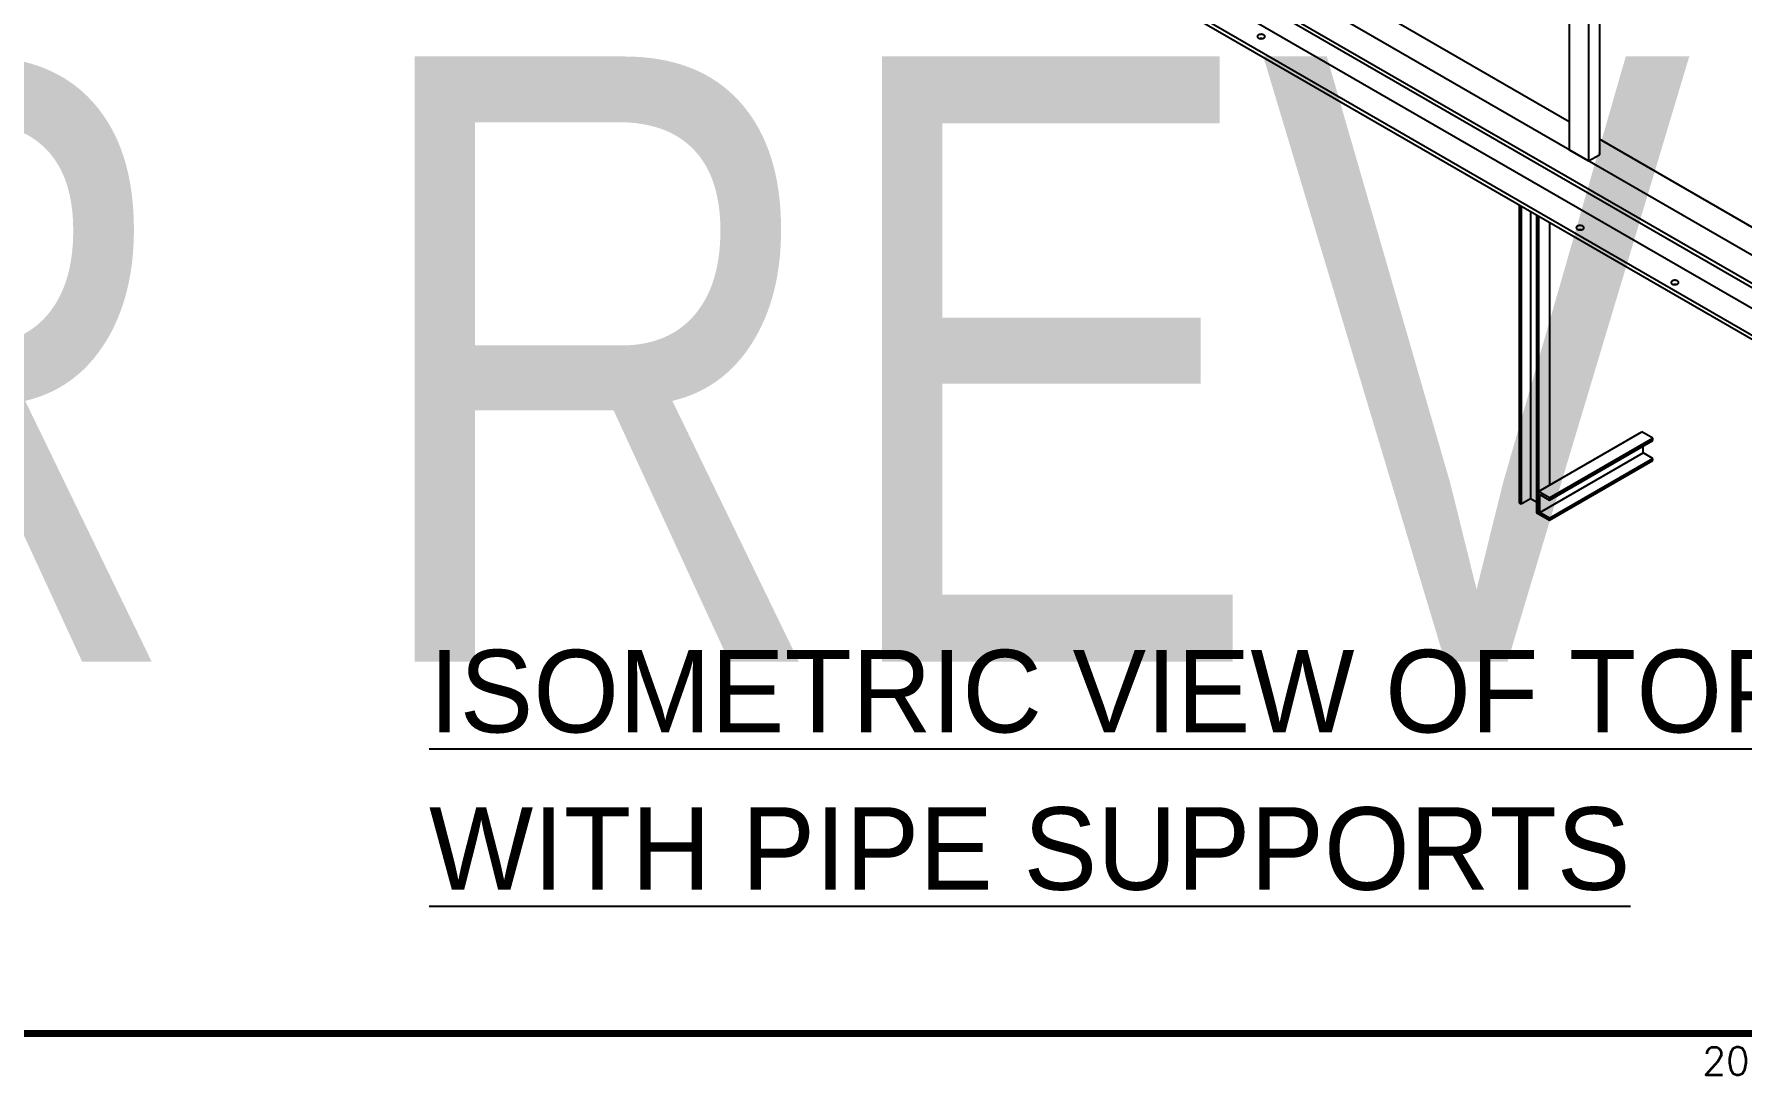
# Model space of a CAD drawing. Header units: millimetres. Extents: x 0 to 16187, y -20471 to 6290.
# Drawn here: x 7173.2 to 7421.6, y 2604.8 to 2757.5 of the extents above; entities that cross this region are included whole.
import ezdxf
from ezdxf.enums import TextEntityAlignment as Align

# ---------------------------------------------------------------- set-up
doc = ezdxf.new("R2018")
doc.units = ezdxf.units.MM
doc.layers.add('BORDER1', color=3, linetype='Continuous')
doc.layers.add('BORDER2', color=7, linetype='Continuous')
doc.styles.add('ROMANC', font='ROMANC', dxfattribs={"height": 5})
doc.styles.add('ROMAND-1', font='ic-romand.shx')
doc.styles.add('ROMANS', font='ROMANS.shx', dxfattribs={"width": 0.8})
doc.styles.add('ROMANT', font='ROMANT', dxfattribs={"height": 4})

# ---------------------------------------------------------------- blocks, each defined once
blk = doc.blocks.new('*U609')
at = {"layer": 'BORDER1', "color": 154, "true_color": 0x1859a9, "const_width": 1}
blk.add_lwpolyline([(1.81, 811), (1144, 811), (1144, 0), (0, 0), (0, 811)], close=True, dxfattribs=at)
at = {"layer": 'BORDER2', "color": 154, "true_color": 0x1859a9, "style": 'ROMANS'}
blk.add_text('2017 ADNOC Onshore . All rights reserved. Abu Dhabi Company for Onshore Petroleum Operations Ltd. Restricted Circulation', height=4, dxfattribs=at).set_placement((489.5, -2), align=Align.TOP_CENTER)
at = {"layer": 'BORDER2', "flags": 8}
for tag, height, style, p in [('REV-A', 3.24, 'ROMANS', (986.93, 140.25)), ('RE-A', 8.06, 'ROMANT', (1084.63, 7.17))]:
    blk.add_attdef(tag, text='', height=height, dxfattribs=dict(at, style=style)).set_placement(p, align=Align.CENTER)
at = {"layer": 'BORDER2', "style": 'ROMANS', "width": 3.830216}
blk.add_attdef('DATE-A', text='', height=3.24, dxfattribs=at).set_placement((995.51, 140.25), (1008.51, 140.25), align=Align.FIT)
at = {"layer": 'BORDER2'}
for tag, height, style, p in [('DRN-A', 3.24, 'ROMANS', (1018.38, 140.25)), ('CHD-A', 3.24, 'ROMANS', (1032.35, 140.25)), ('APD-A', 3.24, 'ROMANS', (1046.64, 140.25)), ('CONS_CONT_VEND', 4.2, 'ROMANC', (1061.39, 72.83))]:
    blk.add_attdef(tag, text='', height=height, dxfattribs=dict(at, style=style)).set_placement(p, align=Align.CENTER)
at = {"layer": 'BORDER2', "style": 'ROMANS', "width": 0.8}
for tag, p, height in [('1:X', (997.23, 122.55), 3.5), ('LOC', (1042.74, 122.55), 3.5), ('PROJ_NO', (1118.64, 122.55), 3.5), ('CONS_DRG_NO', (1011, 63), 3)]:
    blk.add_attdef(tag, p, '', height=height, dxfattribs=at)
at = {"layer": 'BORDER2', "lineweight": 30, "width": 0.8, "flags": 104}
blk.add_attdef('COMMENTS-A', text='', height=2.2, dxfattribs=at).set_placement((1055.21, 142.07), align=Align.MIDDLE_LEFT)
at = {"layer": 'BORDER2', "style": 'ROMANS', "width": 0.8}
for tag, p in [('PROJECT_TITLE_1', (1061.07, 55.35)), ('PROJECT_TITLE_2', (1061.07, 49.3))]:
    blk.add_attdef(tag, text='', height=3.5, dxfattribs=at).set_placement(p, align=Align.MIDDLE)
at = {"layer": 'BORDER2', "style": 'ROMANT', "width": 0.8}
for tag, p in [('DRG_TITLE_1', (1061.07, 36.31)), ('DRG_TITLE_2', (1061.07, 28.31)), ('DRG_TITLE_3', (1061.07, 20.31))]:
    blk.add_attdef(tag, text='', height=5, dxfattribs=at).set_placement(p, align=Align.CENTER)
at = {"layer": 'BORDER2', "style": 'ROMANT'}
for tag, p in [('AR', (995, 7.17)), ('PA', (1011.74, 7.17)), ('DC', (1028.45, 7.17)), ('TS', (1120.84, 7.17))]:
    blk.add_attdef(tag, p, '', height=8.06, dxfattribs=at)
for tag, p in [('SRNO', (1074.7, 7.17)), ('SH', (1115.8, 7.18))]:
    blk.add_attdef(tag, text='', height=8.06, dxfattribs=at).set_placement(p, align=Align.RIGHT)
at = {"layer": 'BORDER2', "style": 'ROMANS', "flags": 2}
blk.add_attdef('TB_VERSION', text='', height=2, dxfattribs=at).set_placement((1, -1), align=Align.TOP_LEFT)

msp = doc.modelspace()

# ---------------------------------------------------------------- linework, layer by layer
at = {"color": 7, "linetype": 'Continuous', "lineweight": 25}
for p, q in [((7396.50124, 2744.72234), (7217.37342, 2848.13063)), ((7429.68223, 2721.48533), (7213.83788, 2846.08961)), ((7426.14669, 2719.4443), (7210.30235, 2844.04859)), ((7426.14669, 2718.8319), (7210.30235, 2843.43619)), ((7426.14669, 2715.78965), (7213.67878, 2838.44476)), ((7426.14669, 2711.8913), (7210.30235, 2836.49559)), ((7426.14669, 2711.2789), (7210.30235, 2835.88318)), ((7396.50124, 2782.65133), (7396.50124, 2740.6403)), ((7399.32967, 2781.01851), (7399.32967, 2739.00748)), ((7400.92066, 2776.83389), (7400.92066, 2739.92594)), ((7396.50124, 2740.6403), (7399.32967, 2739.00748)), ((7433.21776, 2723.52635), (7400.92066, 2742.17107)), ((7399.32967, 2739.00748), (7400.92066, 2739.92594)), ((7389.23572, 2732.58715), (7389.51856, 2732.42387)), ((7389.23572, 2732.58715), (7389.23572, 2689.31049)), ((7389.51856, 2732.42387), (7389.51856, 2689.1472)), ((7390.89742, 2731.62787), (7390.89742, 2689.9432)), ((7391.7813, 2731.11761), (7392.06415, 2730.95433)), ((7391.7813, 2731.11761), (7391.7813, 2687.84095)), ((7392.06415, 2730.95433), (7392.06415, 2687.67767)), ((7393.65514, 2730.03587), (7393.65514, 2691.86229)), ((7392.06415, 2690.94383), (7407.09017, 2699.61817)), ((7393.65514, 2690.02537), (7408.68116, 2698.69971)), ((7393.65514, 2689.69876), (7408.68116, 2698.37309)), ((7408.68116, 2698.69971), (7407.09017, 2699.61817)), ((7408.68116, 2698.37309), (7408.68116, 2698.69971)), ((7392.27628, 2687.88182), (7407.3023, 2696.55616)), ((7393.65514, 2687.08583), (7408.68116, 2695.76016)), ((7393.65514, 2686.75921), (7408.68116, 2695.43355)), ((7407.3023, 2696.55616), (7407.3023, 2697.5771)), ((7408.68116, 2695.76016), (7407.3023, 2696.55616)), ((7408.68116, 2695.43355), (7408.68116, 2695.76016)), ((7393.65514, 2690.02537), (7392.06415, 2690.94383)), ((7392.06415, 2690.94383), (7392.06415, 2687.67767)), ((7392.27628, 2690.49475), (7393.65514, 2689.69876)), ((7392.27628, 2687.88182), (7392.27628, 2690.49475)), ((7389.23572, 2689.31049), (7389.51856, 2689.1472)), ((7389.51856, 2689.1472), (7390.89742, 2689.9432)), ((7390.89742, 2689.9432), (7391.7813, 2689.43295)), ((7391.7813, 2687.84095), (7392.06415, 2687.67767)), ((7393.65514, 2687.08583), (7392.27628, 2687.88182)), ((7393.65514, 2689.69876), (7393.65514, 2690.02537)), ((7392.06415, 2687.67767), (7393.65514, 2686.75921)), ((7393.65514, 2686.75921), (7393.65514, 2687.08583))]:
    msp.add_line(p, q, dxfattribs=at)
at = {"color": 7, "linetype": 'Continuous', "lineweight": 25, "flags": 128}
for points in [[(7352.09494, 2757.33462), (7352.01924, 2757.3711), (7351.93348, 2757.39919), (7351.84041, 2757.41799), (7351.74302, 2757.4269), (7351.64445, 2757.42562), (7351.54785, 2757.4142), (7351.45633, 2757.39301), (7351.37284, 2757.36272), (7351.30006, 2757.32432), (7351.24033, 2757.27903), (7351.19556, 2757.22831), (7351.16721, 2757.1738), (7351.15617, 2757.11723), (7351.1628, 2757.06044), (7351.18689, 2757.00524), (7351.22767, 2756.95341), (7351.28382, 2756.90662), (7351.35355, 2756.86637), (7351.4346, 2756.83396), (7351.52437, 2756.81042), (7351.61999, 2756.79651), (7351.71837, 2756.79268), (7351.81635, 2756.79905), (7351.91079, 2756.81542), (7351.99864, 2756.84126), (7352.0771, 2756.87575), (7352.14362, 2756.91776), (7352.19608, 2756.96596), (7352.23279, 2757.01879), (7352.25257, 2757.07456), (7352.25478, 2757.13147), (7352.23936, 2757.18769), (7352.20679, 2757.24141), (7352.15813, 2757.29092), (7352.09494, 2757.33462)], [(7398.49882, 2729.52572), (7398.42313, 2729.5622), (7398.33737, 2729.59029), (7398.2443, 2729.60909), (7398.14691, 2729.61799), (7398.04833, 2729.61672), (7397.95173, 2729.6053), (7397.86021, 2729.58411), (7397.77672, 2729.55382), (7397.70394, 2729.51542), (7397.64421, 2729.47013), (7397.59945, 2729.41941), (7397.57109, 2729.36489), (7397.56005, 2729.30833), (7397.56668, 2729.25154), (7397.59077, 2729.19634), (7397.63155, 2729.14451), (7397.6877, 2729.09772), (7397.75743, 2729.05747), (7397.83848, 2729.02506), (7397.92826, 2729.00151), (7398.02387, 2728.98761), (7398.12225, 2728.98378), (7398.22023, 2728.99015), (7398.31467, 2729.00652), (7398.40253, 2729.03236), (7398.48098, 2729.06685), (7398.5475, 2729.10886), (7398.59996, 2729.15706), (7398.63667, 2729.20989), (7398.65645, 2729.26566), (7398.65866, 2729.32256), (7398.64324, 2729.37879), (7398.61067, 2729.43251), (7398.56201, 2729.48202), (7398.49882, 2729.52572)], [(7412.2874, 2721.56574), (7412.21171, 2721.60222), (7412.12595, 2721.63031), (7412.03288, 2721.64911), (7411.93549, 2721.65802), (7411.83691, 2721.65674), (7411.74031, 2721.64532), (7411.6488, 2721.62413), (7411.56531, 2721.59384), (7411.49253, 2721.55544), (7411.43279, 2721.51015), (7411.38803, 2721.45943), (7411.35967, 2721.40492), (7411.34863, 2721.34835), (7411.35526, 2721.29156), (7411.37936, 2721.23636), (7411.42013, 2721.18453), (7411.47629, 2721.13774), (7411.54601, 2721.09749), (7411.62706, 2721.06508), (7411.71684, 2721.04154), (7411.81245, 2721.02763), (7411.91083, 2721.0238), (7412.00882, 2721.03017), (7412.10325, 2721.04654), (7412.19111, 2721.07238), (7412.26956, 2721.10687), (7412.33608, 2721.14888), (7412.38854, 2721.19708), (7412.42525, 2721.24991), (7412.44503, 2721.30568), (7412.44725, 2721.36258), (7412.43182, 2721.41881), (7412.39925, 2721.47253), (7412.35059, 2721.52204), (7412.2874, 2721.56574)]]:
    msp.add_lwpolyline(points, dxfattribs=at)
at = {"color": 7, "linetype": 'Continuous', "lineweight": 25}
for centre, start, end in [((7351.70603, 2755.8779), 81.0727182, 98.9272818), ((7398.10991, 2728.069), 81.0726468, 98.927353), ((7411.89849, 2720.10902), 81.0726393, 98.9273605)]:
    msp.add_arc(centre, 0.93736, start, end, dxfattribs=at)

# ---------------------------------------------------------------- block references
at = {"layer": 'BORDER1'}
ref = msp.add_blockref('*U609', (5564.09849, 2612.13313), dxfattribs=at)
lines = msp.add_mtext('\\W0.80000;ISSUED FOR REVIEW\\P', dxfattribs={"layer": 'BORDER2', "insert": (6619.30846, 2754.20756), "char_height": 88, "attachment_point": 1})
ref.add_attrib('COMMENTS-A', '', (6619.30846, 2754.20756), dxfattribs={"flags": 104}).embed_mtext(lines)
msp.add_blockref('*U609', (7097.74721, 2612.13313), dxfattribs=at)

# ---------------------------------------------------------------- texts
at = {"color": 7, "style": 'ROMAND-1'}
for s, p in [('%%UISOMETRIC VIEW OF TOP FRAME', (7230.67264, 2655.90966)), ('%%UWITH PIPE SUPPORTS', (7230.67264, 2633.02005))]:
    msp.add_text(s, height=12, dxfattribs=at).set_placement(p)

doc.saveas('drawing.dxf')
